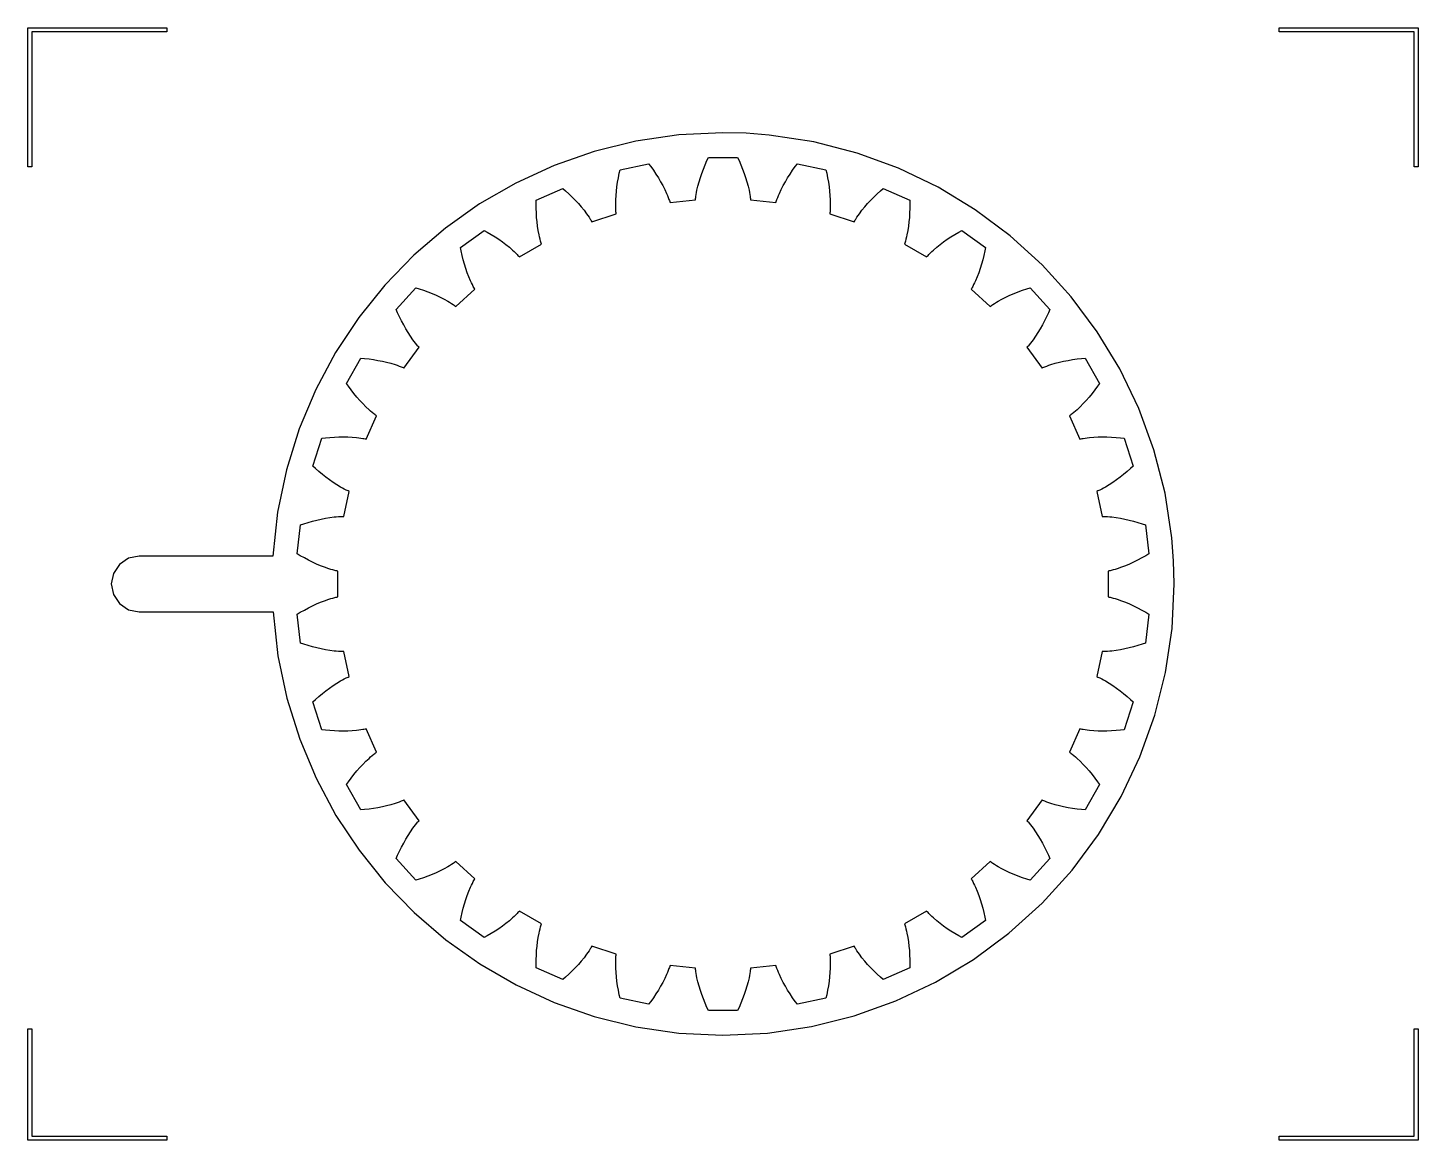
# Model space of a CAD drawing. Extents: x 0 to 10, y 0 to 8.
import ezdxf

# ---------------------------------------------------------------- set-up
doc = ezdxf.new("R2010")
doc.units = 0
doc.layers.add('Layer_1', color=7, linetype='CONTINUOUS')

msp = doc.modelspace()

# ---------------------------------------------------------------- linework, layer by layer
at = {"layer": 'Layer_1', "color": 7}
for points in [[(1.000015, 8.000001), (1.000015, 7.971616), (0.028332, 7.971616), (0.028332, 6.999987), (0, 6.999987), (0, 7.98578), (0, 8.000001), (1.000015, 8.000001), (1.000015, 8.000001)], [(10.000001, 8.000001), (10.000001, 6.999987), (9.971668, 6.999987), (9.971668, 7.971616), (8.999986, 7.971616), (8.999986, 8.000001), (10.000001, 8.000001), (10.000001, 8.000001)], [(0.028332, 0.799979), (0.028332, 0.028333), (1.000015, 0.028333), (1.000015, 0), (0, 0), (0, 0.799979), (0.028332, 0.799979), (0.028332, 0.799979)], [(9.999992, 0.799979), (9.999992, 0), (8.999977, 0), (8.999977, 0.028333), (9.97166, 0.028333), (9.97166, 0.799979), (9.999992, 0.799979), (9.999992, 0.799979)]]:
    msp.add_lwpolyline(points, close=True, dxfattribs=at)
for points in [[(4.999994, 7.245508), (4.682251, 7.230031), (4.372937, 7.184702), (4.07354, 7.110922), (3.78555, 7.010092), (3.510456, 6.883612), (3.249747, 6.732882), (3.004913, 6.559304), (2.777443, 6.364278), (2.568826, 6.149204), (2.380552, 5.915482), (2.214109, 5.664514), (2.070987, 5.397699), (1.952675, 5.116439), (1.860663, 4.822133), (1.79644, 4.516183), (1.761494, 4.199989), (0.800011, 4.199989), (0.723467, 4.184777), (0.658573, 4.14143), (0.615207, 4.076547), (0.599974, 4.000008), (0.615207, 3.923469), (0.658573, 3.858586), (0.723467, 3.815239), (0.800011, 3.800027), (1.764418, 3.800027), (1.799326, 3.484031), (1.863479, 3.17826), (1.955388, 2.884114), (2.073568, 2.602991), (2.216534, 2.336289), (2.382799, 2.085409), (2.570878, 1.851747), (2.779284, 1.636703), (3.006531, 1.441677), (3.251133, 1.268065), (3.511605, 1.117268), (3.78646, 0.990684), (4.074213, 0.889712), (4.373377, 0.81575), (4.682466, 0.770197), (4.999994, 0.754452), (5.320775, 0.770336), (5.636122, 0.817395), (5.943907, 0.894748), (6.242003, 1.001513), (6.52828, 1.136809), (6.800611, 1.299754), (7.056868, 1.489466), (7.294922, 1.705064), (7.510517, 1.943122), (7.700225, 2.199382), (7.863165, 2.471716), (7.998456, 2.757995), (8.105216, 3.056093), (8.182564, 3.363879), (8.229618, 3.679227), (8.245497, 4.000008), (8.241272, 4.16702), (8.228738, 4.33184), (8.179555, 4.654087), (8.099579, 4.965117), (7.990442, 5.263299), (7.853774, 5.547001), (7.691207, 5.814592), (7.504373, 6.064441), (7.294903, 6.294916), (7.064428, 6.504386), (6.814579, 6.69122), (6.546988, 6.853787), (6.263285, 6.990454), (5.965104, 7.099592), (5.654074, 7.179567), (5.331827, 7.22875), (5.167007, 7.241284), (4.999994, 7.245508), (4.999994, 7.245508)], [(4.894768, 7.067301), (5.105111, 7.067301), (5.115584, 7.044535), (5.128758, 7.014108), (5.140995, 6.983681), (5.152242, 6.953364), (5.162605, 6.922937), (5.171865, 6.89251), (5.180021, 6.862083), (5.187077, 6.831766), (5.19011, 6.816608), (5.19282, 6.801505), (5.195134, 6.786401), (5.196235, 6.77885), (5.19711, 6.771298), (5.197872, 6.763746), (5.380983, 6.744509), (5.383297, 6.75173), (5.385724, 6.758896), (5.388377, 6.766061), (5.393779, 6.780393), (5.399511, 6.794614), (5.40563, 6.808781), (5.418914, 6.837003), (5.433245, 6.865005), (5.448623, 6.892786), (5.464995, 6.920402), (5.482357, 6.947852), (5.500659, 6.975082), (5.519842, 7.002037), (5.53478, 7.022156), (5.740602, 6.97839), (5.74606, 6.953971), (5.752619, 6.921504), (5.758241, 6.889203), (5.762982, 6.857122), (5.766676, 6.825262), (5.769499, 6.793567), (5.771248, 6.762093), (5.771728, 6.730949), (5.771728, 6.71546), (5.771136, 6.700136), (5.770261, 6.684868), (5.769724, 6.677261), (5.769047, 6.669709), (5.768285, 6.662157), (5.94335, 6.605272), (5.947155, 6.611887), (5.951123, 6.618391), (5.955091, 6.62484), (5.963304, 6.637738), (5.971959, 6.650416), (5.980889, 6.663039), (5.999685, 6.687954), (6.019528, 6.712373), (6.040364, 6.736296), (6.062194, 6.759943), (6.084848, 6.783094), (6.108386, 6.805969), (6.132803, 6.828349), (6.151599, 6.84494), (6.343753, 6.759337), (6.344092, 6.734256), (6.343697, 6.701238), (6.34254, 6.668441), (6.340508, 6.63603), (6.337477, 6.604004), (6.333616, 6.57253), (6.328767, 6.541441), (6.322869, 6.510794), (6.319451, 6.495801), (6.315757, 6.480863), (6.311679, 6.466035), (6.30959, 6.458759), (6.307332, 6.451483), (6.305018, 6.444317), (6.464429, 6.352264), (6.469557, 6.357887), (6.474682, 6.363399), (6.479917, 6.368911), (6.490723, 6.37977), (6.501857, 6.390463), (6.513157, 6.400936), (6.536748, 6.421387), (6.561166, 6.44112), (6.586524, 6.460192), (6.612815, 6.478823), (6.639827, 6.496738), (6.667663, 6.514211), (6.696159, 6.531078), (6.717932, 6.543371), (6.888092, 6.419623), (6.883187, 6.395094), (6.875965, 6.362847), (6.867973, 6.331042), (6.85921, 6.299733), (6.84973, 6.269141), (6.839367, 6.238989), (6.82812, 6.20961), (6.815993, 6.180946), (6.809491, 6.16689), (6.802819, 6.153055), (6.795873, 6.13944), (6.792182, 6.13277), (6.788488, 6.126101), (6.784686, 6.119596), (6.921552, 5.996344), (6.927615, 6.000809), (6.933843, 6.005164), (6.940128, 6.009518), (6.952916, 6.017842), (6.966034, 6.026), (6.979264, 6.033827), (7.006493, 6.04893), (7.034605, 6.063207), (7.06338, 6.076657), (7.09298, 6.08939), (7.123076, 6.101296), (7.153889, 6.112541), (7.185309, 6.123069), (7.20912, 6.130565), (7.349957, 5.974241), (7.339978, 5.951255), (7.3262, 5.921159), (7.311756, 5.891669), (7.296764, 5.863005), (7.281056, 5.835004), (7.264684, 5.807664), (7.247595, 5.781315), (7.22968, 5.755739), (7.220477, 5.743337), (7.211104, 5.73121), (7.201404, 5.719359), (7.196443, 5.713571), (7.191428, 5.707838), (7.186356, 5.702216), (7.294614, 5.553277), (7.301505, 5.556364), (7.308451, 5.559286), (7.31556, 5.562207), (7.329781, 5.567719), (7.344223, 5.572956), (7.358887, 5.577917), (7.388707, 5.587012), (7.419133, 5.59517), (7.450056, 5.602226), (7.481642, 5.608509), (7.513612, 5.613966), (7.546079, 5.618597), (7.57893, 5.6224), (7.603847, 5.624714), (7.709074, 5.442538), (7.69452, 5.422088), (7.674787, 5.395519), (7.654614, 5.369777), (7.633887, 5.344752), (7.612777, 5.320609), (7.591057, 5.297347), (7.568733, 5.275078), (7.546079, 5.253746), (7.534449, 5.243604), (7.522708, 5.233682), (7.510802, 5.224091), (7.504683, 5.219461), (7.498674, 5.214886), (7.492499, 5.210421), (7.56741, 5.04219), (7.574852, 5.043844), (7.582238, 5.045331), (7.58979, 5.046655), (7.604784, 5.049079), (7.620106, 5.05123), (7.635431, 5.05305), (7.666464, 5.055694), (7.697937, 5.057348), (7.729744, 5.057898), (7.76177, 5.057402), (7.794235, 5.056188), (7.826924, 5.053818), (7.859885, 5.050731), (7.884746, 5.047809), (7.94979, 4.847828), (7.931378, 4.830851), (7.906573, 4.808968), (7.881382, 4.787911), (7.855973, 4.767792), (7.830229, 4.748609), (7.804157, 4.730254), (7.777809, 4.713111), (7.751131, 4.697016), (7.73768, 4.689464), (7.724122, 4.682188), (7.710451, 4.675353), (7.703562, 4.672046), (7.69667, 4.668849), (7.689671, 4.665817), (7.72798, 4.48568), (7.735642, 4.48568), (7.743195, 4.485567), (7.750744, 4.485398), (7.766069, 4.484627), (7.781393, 4.483524), (7.796772, 4.48209), (7.827695, 4.478342), (7.858784, 4.473271), (7.889981, 4.467262), (7.921291, 4.460207), (7.952764, 4.452049), (7.984294, 4.443119), (8.015881, 4.433252), (8.039638, 4.425204), (8.061632, 4.216018), (8.040022, 4.20323), (8.011249, 4.187024), (7.982257, 4.17159), (7.953207, 4.157148), (7.923992, 4.143809), (7.894723, 4.131407), (7.865397, 4.120052), (7.835907, 4.109909), (7.82119, 4.105224), (7.806362, 4.10098), (7.791647, 4.097066), (7.784204, 4.095246), (7.776819, 4.093592), (7.769376, 4.092048), (7.769376, 3.907942), (7.776819, 3.906399), (7.784204, 3.904635), (7.791647, 3.902871), (7.806362, 3.898902), (7.82119, 3.894658), (7.835907, 3.890083), (7.865397, 3.87994), (7.894723, 3.868585), (7.923992, 3.856183), (7.953207, 3.842733), (7.982257, 3.828291), (8.011249, 3.812968), (8.040022, 3.796707), (8.061632, 3.783974), (8.039638, 3.574788), (8.015881, 3.56674), (7.984294, 3.556873), (7.952764, 3.547833), (7.921291, 3.539785), (7.889981, 3.53273), (7.858784, 3.526611), (7.827695, 3.521651), (7.796772, 3.517902), (7.781393, 3.516415), (7.766069, 3.515258), (7.750744, 3.514597), (7.743195, 3.514428), (7.735642, 3.514202), (7.72798, 3.514202), (7.689671, 3.334175), (7.69667, 3.331033), (7.703562, 3.327836), (7.710451, 3.324584), (7.724122, 3.317694), (7.73768, 3.310528), (7.751131, 3.302866), (7.777809, 3.286881), (7.804157, 3.269628), (7.830229, 3.251383), (7.855973, 3.232201), (7.881382, 3.212081), (7.906573, 3.191025), (7.931378, 3.169141), (7.94979, 3.152164), (7.884746, 2.952073), (7.859885, 2.949151), (7.826924, 2.946064), (7.794235, 2.943804), (7.76177, 2.94248), (7.729744, 2.942094), (7.697937, 2.942644), (7.666464, 2.944188), (7.635431, 2.946942), (7.620106, 2.94865), (7.604784, 2.9508), (7.58979, 2.953335), (7.582238, 2.954658), (7.574852, 2.956145), (7.56741, 2.957689), (7.492499, 2.789459), (7.498674, 2.784993), (7.504683, 2.780418), (7.510802, 2.775788), (7.522708, 2.766307), (7.534449, 2.756385), (7.546079, 2.746133), (7.568733, 2.724911), (7.591057, 2.702642), (7.612777, 2.679381), (7.633887, 2.655238), (7.654614, 2.630212), (7.674787, 2.60436), (7.69452, 2.577792), (7.709074, 2.557342), (7.603847, 2.375165), (7.57893, 2.377479), (7.546079, 2.381393), (7.513612, 2.385913), (7.481642, 2.39137), (7.450056, 2.397654), (7.419133, 2.40482), (7.388707, 2.412977), (7.358887, 2.421962), (7.344223, 2.426923), (7.329781, 2.43216), (7.31556, 2.437672), (7.308451, 2.440593), (7.301505, 2.44357), (7.294614, 2.446712), (7.186356, 2.297773), (7.191428, 2.292151), (7.196443, 2.286419), (7.201404, 2.280576), (7.211104, 2.26878), (7.220477, 2.256543), (7.22968, 2.244251), (7.247595, 2.218674), (7.264684, 2.192216), (7.281056, 2.164986), (7.296764, 2.136984), (7.311756, 2.10821), (7.3262, 2.078776), (7.339978, 2.048734), (7.349957, 2.025749), (7.20912, 1.869314), (7.185309, 1.876811), (7.153889, 1.887339), (7.123076, 1.898694), (7.09298, 1.9106), (7.06338, 1.923333), (7.034605, 1.936783), (7.006493, 1.951004), (6.979264, 1.966052), (6.966034, 1.973879), (6.952916, 1.982037), (6.940128, 1.990471), (6.933843, 1.994715), (6.927615, 1.99907), (6.921552, 2.003535), (6.784686, 1.880393), (6.788488, 1.873779), (6.792182, 1.867219), (6.795873, 1.860494), (6.802819, 1.846879), (6.809491, 1.833099), (6.815993, 1.819043), (6.82812, 1.79038), (6.839367, 1.76089), (6.84973, 1.730849), (6.85921, 1.700146), (6.867973, 1.668947), (6.875965, 1.637142), (6.883187, 1.604786), (6.888092, 1.580256), (6.717932, 1.456619), (6.696159, 1.468911), (6.667663, 1.485778), (6.639827, 1.503142), (6.612815, 1.521166), (6.586524, 1.539687), (6.561166, 1.558869), (6.536748, 1.578603), (6.513157, 1.598998), (6.501857, 1.609416), (6.490723, 1.620109), (6.479917, 1.630968), (6.474682, 1.636481), (6.469557, 1.642103), (6.464429, 1.647725), (6.305018, 1.555672), (6.307332, 1.548506), (6.30959, 1.541231), (6.311679, 1.533844), (6.315757, 1.519127), (6.319451, 1.504189), (6.322869, 1.489196), (6.328767, 1.458548), (6.333616, 1.42746), (6.337477, 1.395875), (6.340508, 1.363905), (6.34254, 1.331493), (6.343697, 1.298751), (6.344092, 1.265623), (6.343753, 1.240598), (6.151599, 1.155049), (6.132803, 1.171641), (6.108386, 1.19402), (6.084848, 1.216785), (6.062194, 1.240047), (6.040364, 1.263583), (6.019528, 1.287616), (5.999685, 1.312035), (5.980889, 1.33695), (5.971959, 1.349518), (5.963304, 1.362251), (5.955091, 1.37515), (5.951123, 1.381599), (5.947155, 1.388103), (5.94335, 1.394607), (5.768285, 1.337722), (5.769047, 1.33028), (5.769724, 1.322674), (5.770261, 1.315067), (5.771136, 1.299853), (5.771728, 1.284419), (5.771728, 1.26904), (5.771248, 1.237787), (5.769499, 1.206422), (5.766676, 1.174727), (5.762982, 1.142867), (5.758241, 1.110787), (5.752619, 1.07843), (5.74606, 1.045964), (5.740602, 1.021545), (5.53478, 0.977833), (5.519842, 0.997898), (5.500659, 1.024907), (5.482357, 1.052027), (5.464995, 1.079477), (5.448623, 1.107093), (5.433245, 1.134875), (5.418914, 1.162876), (5.40563, 1.191209), (5.399511, 1.205375), (5.393779, 1.219597), (5.388377, 1.233928), (5.385724, 1.241094), (5.383297, 1.24826), (5.380983, 1.255425), (5.197872, 1.236188), (5.19711, 1.228691), (5.196235, 1.22114), (5.195134, 1.213588), (5.19282, 1.198485), (5.19011, 1.183326), (5.187077, 1.168223), (5.180021, 1.137796), (5.171865, 1.107479), (5.162605, 1.077052), (5.152242, 1.046625), (5.140995, 1.016198), (5.128758, 0.985771), (5.115584, 0.955454), (5.105111, 0.932634), (4.894768, 0.932634), (4.884351, 0.955454), (4.871177, 0.985771), (4.858993, 1.016198), (4.847639, 1.046625), (4.837386, 1.077052), (4.82807, 1.107479), (4.819857, 1.137796), (4.812858, 1.168223), (4.809771, 1.183326), (4.807062, 1.198485), (4.804691, 1.213588), (4.80376, 1.22114), (4.802885, 1.228691), (4.80201, 1.236188), (4.618952, 1.255425), (4.616638, 1.24826), (4.614098, 1.241094), (4.611614, 1.233928), (4.606159, 1.219597), (4.60037, 1.205375), (4.594252, 1.191209), (4.581078, 1.162876), (4.566746, 1.134875), (4.551312, 1.107093), (4.53494, 1.079477), (4.517521, 1.052027), (4.499276, 1.024907), (4.480096, 0.997898), (4.465158, 0.977833), (4.259333, 1.021545), (4.253931, 1.045964), (4.247316, 1.07843), (4.241694, 1.110787), (4.236953, 1.142867), (4.233205, 1.174727), (4.230439, 1.206422), (4.228718, 1.237787), (4.228068, 1.26904), (4.228407, 1.284419), (4.228859, 1.299853), (4.229734, 1.315067), (4.230354, 1.322674), (4.231004, 1.33028), (4.231709, 1.337722), (4.056587, 1.394607), (4.052839, 1.388103), (4.048981, 1.381599), (4.044957, 1.37515), (4.036744, 1.362251), (4.028145, 1.349518), (4.019105, 1.33695), (4.00042, 1.312035), (3.98052, 1.287616), (3.959684, 1.263583), (3.93791, 1.240047), (3.915146, 1.216785), (3.891609, 1.19402), (3.867244, 1.171641), (3.848448, 1.155049), (3.656295, 1.240598), (3.656012, 1.265623), (3.656408, 1.298751), (3.657565, 1.331493), (3.659597, 1.363905), (3.662574, 1.395875), (3.666486, 1.42746), (3.671337, 1.458548), (3.677236, 1.489196), (3.680597, 1.504189), (3.684291, 1.519127), (3.688259, 1.533844), (3.690404, 1.541231), (3.692718, 1.548506), (3.695032, 1.555672), (3.535566, 1.647725), (3.530494, 1.642103), (3.525366, 1.636481), (3.520021, 1.630968), (3.509271, 1.620109), (3.498247, 1.609416), (3.486894, 1.598998), (3.463356, 1.578603), (3.438825, 1.558869), (3.413414, 1.539687), (3.387289, 1.521166), (3.360224, 1.503142), (3.332442, 1.485778), (3.303943, 1.468911), (3.282116, 1.456619), (3.111956, 1.580256), (3.116807, 1.604786), (3.124083, 1.637142), (3.132019, 1.668947), (3.140838, 1.700146), (3.150321, 1.730849), (3.160738, 1.76089), (3.171984, 1.79038), (3.184055, 1.819043), (3.19056, 1.833099), (3.197229, 1.846879), (3.204228, 1.860494), (3.207812, 1.867219), (3.211614, 1.873779), (3.215365, 1.880393), (3.078552, 2.003535), (3.072323, 1.99907), (3.066151, 1.994715), (3.059919, 1.990471), (3.047132, 1.982037), (3.034068, 1.973879), (3.020784, 1.966052), (2.993445, 1.951004), (2.965443, 1.936783), (2.93656, 1.923333), (2.907124, 1.9106), (2.876972, 1.898694), (2.846159, 1.887339), (2.814742, 1.876811), (2.790818, 1.869314), (2.650147, 2.025749), (2.660013, 2.048734), (2.673851, 2.078776), (2.688182, 2.10821), (2.70334, 2.136984), (2.719049, 2.164986), (2.73542, 2.192216), (2.752452, 2.218674), (2.770311, 2.244251), (2.779518, 2.256543), (2.788997, 2.26878), (2.7987, 2.280576), (2.803605, 2.286419), (2.808567, 2.292151), (2.813582, 2.297773), (2.705434, 2.446712), (2.698489, 2.44357), (2.69149, 2.440593), (2.684544, 2.437672), (2.670213, 2.43216), (2.655769, 2.426923), (2.641107, 2.421962), (2.611341, 2.412977), (2.580915, 2.40482), (2.549935, 2.397654), (2.518408, 2.39137), (2.486435, 2.385913), (2.453969, 2.381393), (2.421118, 2.377479), (2.396147, 2.375165), (2.290977, 2.557342), (2.305418, 2.577792), (2.325205, 2.60436), (2.345434, 2.630212), (2.366107, 2.655238), (2.387327, 2.679381), (2.409047, 2.702642), (2.431205, 2.724911), (2.453969, 2.746133), (2.465602, 2.756385), (2.477342, 2.766307), (2.489246, 2.775788), (2.495255, 2.780418), (2.501373, 2.784993), (2.507492, 2.789459), (2.432582, 2.957689), (2.425196, 2.956145), (2.417754, 2.954658), (2.410314, 2.953335), (2.395156, 2.9508), (2.379942, 2.94865), (2.364617, 2.946942), (2.33353, 2.944188), (2.302164, 2.942644), (2.27036, 2.942094), (2.23817, 2.94248), (2.205813, 2.943804), (2.17307, 2.946064), (2.140109, 2.949151), (2.115302, 2.952073), (2.050261, 3.152164), (2.06867, 3.169141), (2.093531, 3.191025), (2.11872, 3.212081), (2.144077, 3.232201), (2.169872, 3.251383), (2.195947, 3.269628), (2.222295, 3.286881), (2.248917, 3.302866), (2.262421, 3.310528), (2.275982, 3.317694), (2.289653, 3.324584), (2.296542, 3.327836), (2.303378, 3.331033), (2.310269, 3.334175), (2.272014, 3.514202), (2.264462, 3.514202), (2.25691, 3.514428), (2.249247, 3.514597), (2.234036, 3.515258), (2.218601, 3.516415), (2.203276, 3.517902), (2.17241, 3.521651), (2.141266, 3.526611), (2.110067, 3.53273), (2.078703, 3.539785), (2.047283, 3.547833), (2.01581, 3.556873), (1.984224, 3.56674), (1.960466, 3.574788), (1.938473, 3.783974), (1.95997, 3.796707), (1.988855, 3.812968), (2.017848, 3.828291), (2.046897, 3.842733), (2.076056, 3.856183), (2.105325, 3.868585), (2.134705, 3.87994), (2.16414, 3.890083), (2.178858, 3.894658), (2.19363, 3.898902), (2.208458, 3.902871), (2.21579, 3.904635), (2.223286, 3.906399), (2.230618, 3.907942), (2.230618, 4.092048), (2.223286, 4.093592), (2.21579, 4.095246), (2.208458, 4.097066), (2.19363, 4.10098), (2.178858, 4.105224), (2.16414, 4.109909), (2.134705, 4.120052), (2.105325, 4.131407), (2.076056, 4.143809), (2.046897, 4.157148), (2.017848, 4.17159), (1.988855, 4.187024), (1.95997, 4.20323), (1.938473, 4.216018), (1.960466, 4.425204), (1.984224, 4.433252), (2.01581, 4.443119), (2.047283, 4.452049), (2.078703, 4.460207), (2.110067, 4.467262), (2.141266, 4.473271), (2.17241, 4.478342), (2.203276, 4.48209), (2.218601, 4.483524), (2.234036, 4.484627), (2.249247, 4.485398), (2.25691, 4.485567), (2.264462, 4.48568), (2.272014, 4.48568), (2.310269, 4.665817), (2.303378, 4.668849), (2.296542, 4.672046), (2.289653, 4.675353), (2.275982, 4.682188), (2.262421, 4.689464), (2.248917, 4.697016), (2.222295, 4.713111), (2.195947, 4.730254), (2.169872, 4.748609), (2.144077, 4.767792), (2.11872, 4.787911), (2.093531, 4.808968), (2.06867, 4.830851), (2.050261, 4.847828), (2.115302, 5.047809), (2.140109, 5.050731), (2.17307, 5.053818), (2.205813, 5.056188), (2.23817, 5.057402), (2.27036, 5.057898), (2.302164, 5.057348), (2.33353, 5.055694), (2.364617, 5.05305), (2.379942, 5.05123), (2.395156, 5.049079), (2.410314, 5.046655), (2.417754, 5.045331), (2.425196, 5.043844), (2.432582, 5.04219), (2.507492, 5.210421), (2.501373, 5.214886), (2.495255, 5.219461), (2.489246, 5.224091), (2.477342, 5.233682), (2.465602, 5.243604), (2.453969, 5.253746), (2.431205, 5.275078), (2.409047, 5.297347), (2.387327, 5.320609), (2.366107, 5.344752), (2.345434, 5.369777), (2.325205, 5.395519), (2.305418, 5.422088), (2.290977, 5.442538), (2.396147, 5.624714), (2.421118, 5.6224), (2.453969, 5.618597), (2.486435, 5.613966), (2.518408, 5.608509), (2.549935, 5.602226), (2.580915, 5.59517), (2.611341, 5.587012), (2.641107, 5.577917), (2.655769, 5.572956), (2.670213, 5.567719), (2.684544, 5.562207), (2.69149, 5.559286), (2.698489, 5.556364), (2.705434, 5.553277), (2.813582, 5.702216), (2.808567, 5.707838), (2.803605, 5.713571), (2.7987, 5.719359), (2.788997, 5.73121), (2.779518, 5.743337), (2.770311, 5.755739), (2.752452, 5.781315), (2.73542, 5.807664), (2.719049, 5.835004), (2.70334, 5.863005), (2.688182, 5.891669), (2.673851, 5.921159), (2.660013, 5.951255), (2.650147, 5.974241), (2.790818, 6.130565), (2.814742, 6.123069), (2.846159, 6.112541), (2.876972, 6.101296), (2.907124, 6.08939), (2.93656, 6.076657), (2.965443, 6.063207), (2.993445, 6.04893), (3.020784, 6.033827), (3.034068, 6.026), (3.047132, 6.017842), (3.059919, 6.009518), (3.066151, 6.005164), (3.072323, 6.000809), (3.078552, 5.996344), (3.215365, 6.119596), (3.211614, 6.126101), (3.207812, 6.13277), (3.204228, 6.13944), (3.197229, 6.153055), (3.19056, 6.16689), (3.184055, 6.180946), (3.171984, 6.20961), (3.160738, 6.238989), (3.150321, 6.269141), (3.140838, 6.299733), (3.132019, 6.331042), (3.124083, 6.362847), (3.116807, 6.395094), (3.111956, 6.419623), (3.282116, 6.543371), (3.303943, 6.531078), (3.332442, 6.514211), (3.360224, 6.496738), (3.387289, 6.478823), (3.413414, 6.460192), (3.438825, 6.44112), (3.463356, 6.421387), (3.486894, 6.400936), (3.498247, 6.390463), (3.509271, 6.37977), (3.520021, 6.368911), (3.525366, 6.363399), (3.530494, 6.357887), (3.535566, 6.352264), (3.695032, 6.444317), (3.692718, 6.451483), (3.690404, 6.458759), (3.688259, 6.466035), (3.684291, 6.480863), (3.680597, 6.495801), (3.677236, 6.510794), (3.671337, 6.541441), (3.666486, 6.57253), (3.662574, 6.604004), (3.659597, 6.63603), (3.657565, 6.668441), (3.656408, 6.701238), (3.656012, 6.734256), (3.656295, 6.759337), (3.848448, 6.84494), (3.867244, 6.828349), (3.891609, 6.805969), (3.915146, 6.783094), (3.93791, 6.759943), (3.959684, 6.736296), (3.98052, 6.712373), (4.00042, 6.687954), (4.019105, 6.663039), (4.028145, 6.650416), (4.036744, 6.637738), (4.044957, 6.62484), (4.048981, 6.618391), (4.052839, 6.611887), (4.056587, 6.605272), (4.231709, 6.662157), (4.231004, 6.669709), (4.230354, 6.677261), (4.229734, 6.684868), (4.228859, 6.700136), (4.228407, 6.71546), (4.228068, 6.730949), (4.228718, 6.762093), (4.230439, 6.793567), (4.233205, 6.825262), (4.236953, 6.857122), (4.241694, 6.889203), (4.247316, 6.921504), (4.253931, 6.953971), (4.259333, 6.97839), (4.465158, 7.022156), (4.480096, 7.002037), (4.499276, 6.975082), (4.517521, 6.947852), (4.53494, 6.920402), (4.551312, 6.892786), (4.566746, 6.865005), (4.581078, 6.837003), (4.594252, 6.808781), (4.60037, 6.794614), (4.606159, 6.780393), (4.611614, 6.766061), (4.614098, 6.758896), (4.616638, 6.75173), (4.618952, 6.744509), (4.80201, 6.763746), (4.802885, 6.771298), (4.80376, 6.77885), (4.804691, 6.786401), (4.807062, 6.801505), (4.809771, 6.816608), (4.812858, 6.831766), (4.819857, 6.862083), (4.82807, 6.89251), (4.837386, 6.922937), (4.847639, 6.953364), (4.858993, 6.983681), (4.871177, 7.014108), (4.884351, 7.044535), (4.894768, 7.067301), (4.894768, 7.067301)]]:
    msp.add_lwpolyline(points, dxfattribs=at)

doc.saveas('drawing.dxf')
